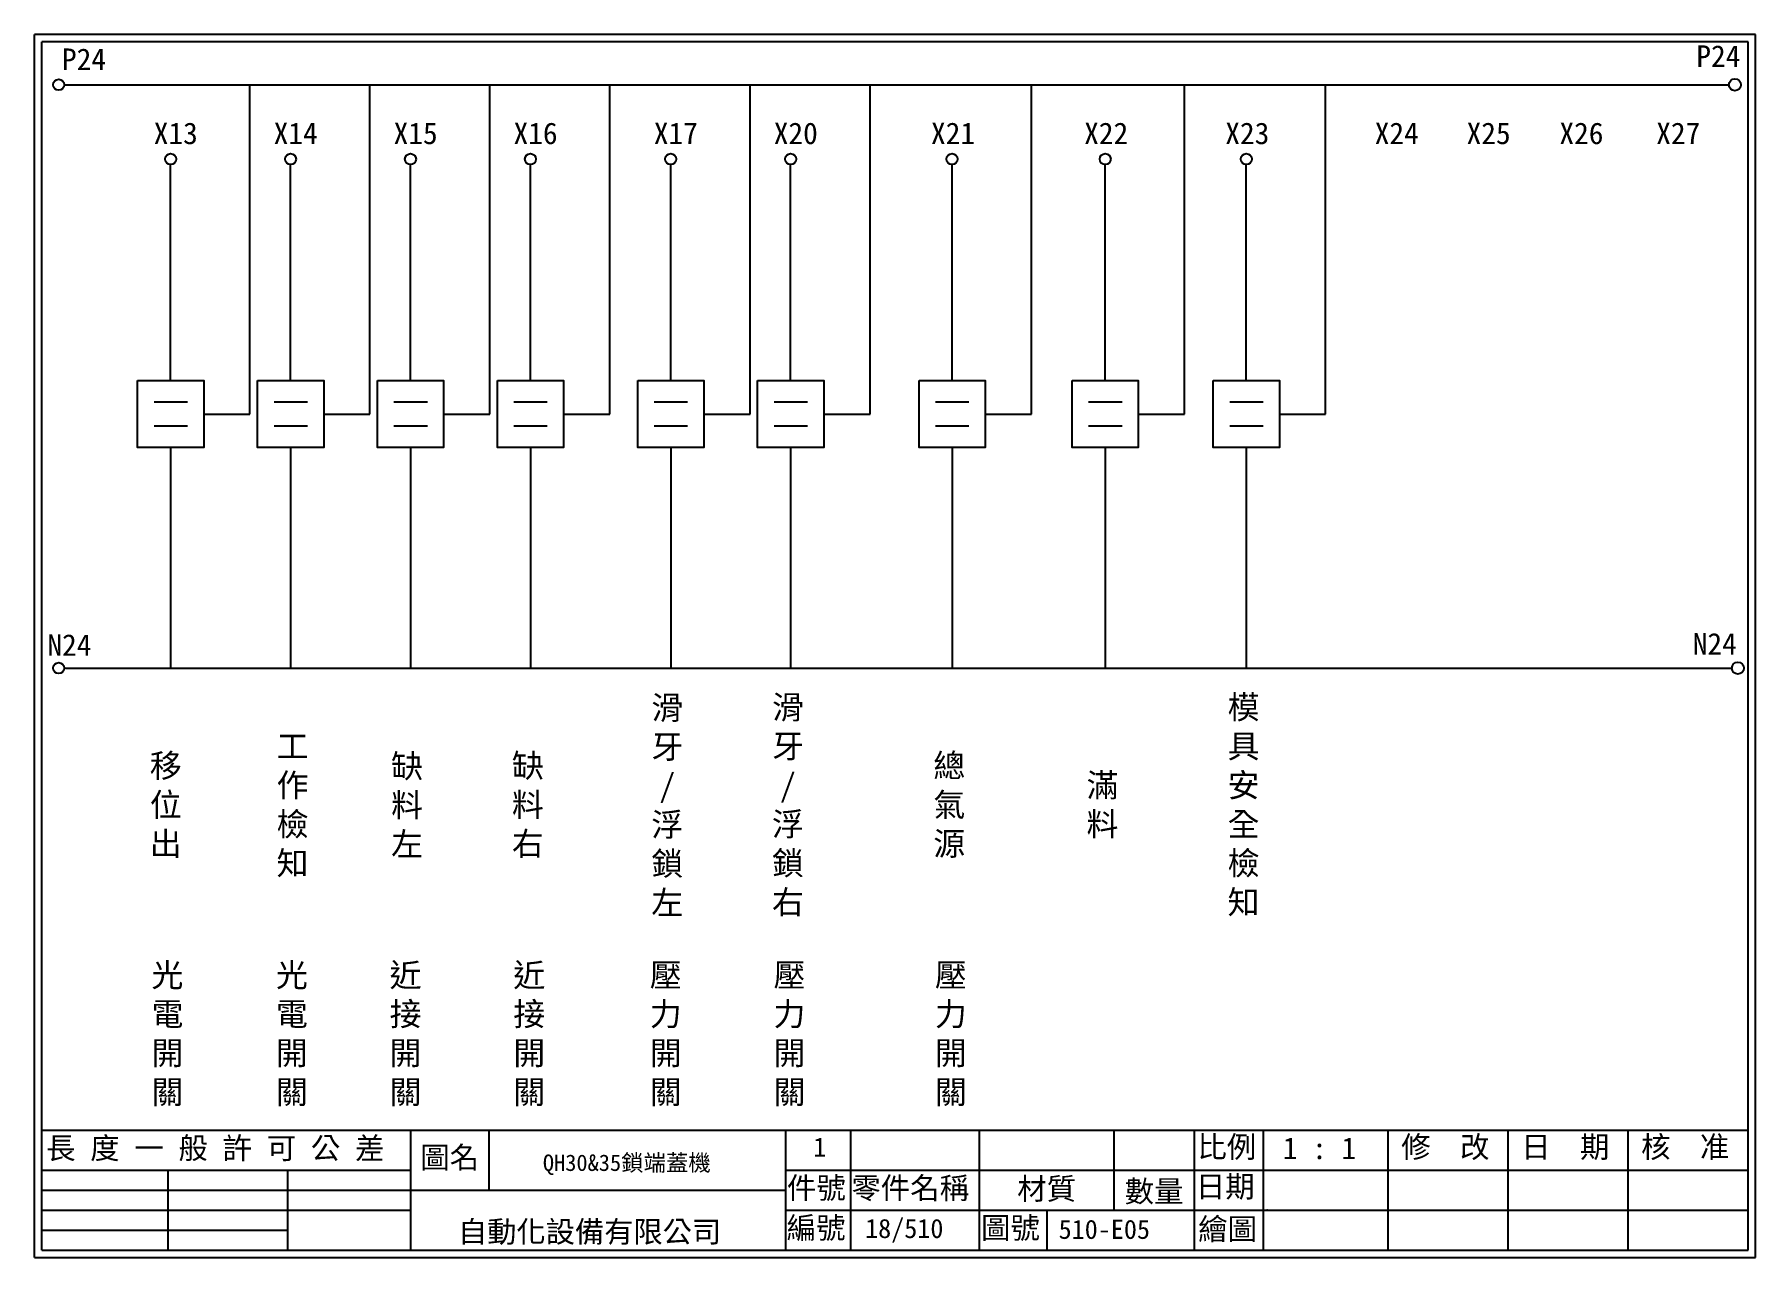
# Model space of a CAD drawing. Extents: x 1092 to 1379, y 1199 to 1403.
import ezdxf

# ---------------------------------------------------------------- set-up
doc = ezdxf.new("R2010")
doc.units = 0
doc.layers.get('0').update_dxf_attribs({"linetype": 'CONTINUOUS'})
for name, color, linetype in [('圖框層', 7, 'CONTINUOUS'), ('文字層', 4, 'CONTINUOUS'), ('標尺寸層', 3, 'CONTINUOUS')]:
    doc.layers.add(name, color=color, linetype=linetype)
doc.styles.add('CNS', font='romanc.shx', dxfattribs={"bigfont": 'chineset.shx'})
doc.styles.add('STSL', font='kaiu.ttf')

msp = doc.modelspace()

# ---------------------------------------------------------------- linework, layer by layer
for p, q in [((1127.57, 1339.54), (1127.57, 1394.45)), ((1147.57, 1339.54), (1147.57, 1394.45)), ((1167.57, 1339.54), (1167.57, 1394.45)), ((1187.57, 1339.54), (1187.57, 1394.45)), ((1210.96, 1339.54), (1210.96, 1394.45)), ((1230.96, 1339.54), (1230.96, 1394.45)), ((1257.87, 1339.54), (1257.87, 1394.45)), ((1283.41, 1339.54), (1283.41, 1394.45)), ((1306.93, 1339.54), (1306.93, 1394.45)), ((1114.34, 1345.12), (1114.34, 1381.14)), ((1134.34, 1345.12), (1134.34, 1381.14)), ((1154.34, 1345.12), (1154.34, 1381.14)), ((1174.34, 1345.12), (1174.34, 1381.14)), ((1197.73, 1345.12), (1197.73, 1381.14)), ((1217.73, 1345.12), (1217.73, 1381.14)), ((1244.64, 1345.12), (1244.64, 1381.14)), ((1270.18, 1345.12), (1270.18, 1381.14)), ((1293.71, 1345.12), (1293.71, 1381.14)), ((1119.86, 1339.54), (1127.57, 1339.54)), ((1139.86, 1339.54), (1147.57, 1339.54)), ((1159.86, 1339.54), (1167.57, 1339.54)), ((1179.86, 1339.54), (1187.57, 1339.54)), ((1203.24, 1339.54), (1210.96, 1339.54)), ((1223.24, 1339.54), (1230.96, 1339.54)), ((1250.15, 1339.54), (1257.87, 1339.54)), ((1275.7, 1339.54), (1283.41, 1339.54)), ((1299.22, 1339.54), (1306.93, 1339.54)), ((1114.34, 1333.96), (1114.34, 1297.18)), ((1134.34, 1333.96), (1134.34, 1297.18)), ((1154.34, 1333.96), (1154.34, 1297.18)), ((1174.34, 1333.96), (1174.34, 1297.18)), ((1197.73, 1333.96), (1197.73, 1297.18)), ((1217.73, 1333.96), (1217.73, 1297.18)), ((1244.64, 1333.96), (1244.64, 1297.18)), ((1270.18, 1333.96), (1270.18, 1297.18)), ((1293.71, 1333.96), (1293.71, 1297.18))]:
    msp.add_line(p, q)
for points in [[(1108.83, 1345.12), (1119.86, 1345.12), (1119.86, 1333.96), (1108.83, 1333.96)], [(1128.83, 1345.12), (1139.86, 1345.12), (1139.86, 1333.96), (1128.83, 1333.96)], [(1148.83, 1345.12), (1159.86, 1345.12), (1159.86, 1333.96), (1148.83, 1333.96)], [(1168.83, 1345.12), (1179.86, 1345.12), (1179.86, 1333.96), (1168.83, 1333.96)], [(1192.22, 1345.12), (1203.24, 1345.12), (1203.24, 1333.96), (1192.22, 1333.96)], [(1212.22, 1345.12), (1223.24, 1345.12), (1223.24, 1333.96), (1212.22, 1333.96)], [(1239.13, 1345.12), (1250.15, 1345.12), (1250.15, 1333.96), (1239.13, 1333.96)], [(1264.67, 1345.12), (1275.7, 1345.12), (1275.7, 1333.96), (1264.67, 1333.96)], [(1288.2, 1345.12), (1299.22, 1345.12), (1299.22, 1333.96), (1288.2, 1333.96)]]:
    msp.add_lwpolyline(points, close=True)
for centre in [(1375.19, 1394.45), (1375.68, 1297.18)]:
    msp.add_circle(centre, 1)
at = {"layer": '圖框層', "color": 7}
for p, q in [((1378.63, 1402.85), (1091.63, 1402.85)), ((1091.63, 1198.88), (1091.63, 1402.85)), ((1377.38, 1401.6), (1092.88, 1401.6)), ((1092.88, 1200.13), (1092.88, 1401.6)), ((1377.38, 1200.13), (1377.38, 1401.6)), ((1378.63, 1198.88), (1378.63, 1402.85)), ((1092.88, 1220.13), (1203.36, 1220.13)), ((1154.42, 1200.13), (1154.42, 1220.13)), ((1167.45, 1210.13), (1167.45, 1220.13)), ((1203.36, 1220.13), (1377.38, 1220.13)), ((1216.9, 1200.13), (1216.9, 1220.13)), ((1227.78, 1200.13), (1227.78, 1220.13)), ((1249.2, 1200.13), (1249.2, 1220.13)), ((1271.68, 1206.8), (1271.68, 1220.13)), ((1285.09, 1200.13), (1285.09, 1220.13)), ((1296.57, 1200.13), (1296.57, 1220.13)), ((1317.38, 1200.13), (1317.38, 1220.13)), ((1337.38, 1200.13), (1337.38, 1220.13)), ((1357.38, 1200.13), (1357.38, 1220.13)), ((1092.88, 1213.46), (1154.42, 1213.46)), ((1113.92, 1200.13), (1113.92, 1213.46)), ((1133.86, 1200.13), (1133.86, 1213.46)), ((1216.9, 1213.46), (1377.38, 1213.46)), ((1092.88, 1210.13), (1156.91, 1210.13)), ((1156.91, 1210.13), (1216.9, 1210.13)), ((1092.88, 1206.8), (1154.42, 1206.8)), ((1216.9, 1206.8), (1377.38, 1206.8)), ((1260.51, 1200.13), (1260.51, 1206.8)), ((1092.88, 1203.47), (1133.86, 1203.47)), ((1092.88, 1200.13), (1377.38, 1200.13)), ((1091.63, 1198.88), (1378.63, 1198.88))]:
    msp.add_line(p, q, dxfattribs=at)
at = {"layer": '圖框層', "color": 4}
msp.add_point((1297.17, 1206.8), dxfattribs=at)
at = {"layer": '標尺寸層', "color": 7}
for p, q in [((1096.6, 1394.45), (1374.19, 1394.45)), ((1111.58, 1341.57), (1117.15, 1341.57)), ((1131.58, 1341.57), (1137.15, 1341.57)), ((1151.58, 1341.57), (1157.15, 1341.57)), ((1171.58, 1341.57), (1177.15, 1341.57)), ((1194.97, 1341.57), (1200.54, 1341.57)), ((1214.97, 1341.57), (1220.54, 1341.57)), ((1241.88, 1341.57), (1247.45, 1341.57)), ((1267.42, 1341.57), (1272.99, 1341.57)), ((1290.95, 1341.57), (1296.52, 1341.57)), ((1111.58, 1337.6), (1117.15, 1337.6)), ((1131.58, 1337.6), (1137.15, 1337.6)), ((1151.58, 1337.6), (1157.15, 1337.6)), ((1171.58, 1337.6), (1177.15, 1337.6)), ((1194.97, 1337.6), (1200.54, 1337.6)), ((1214.97, 1337.6), (1220.54, 1337.6)), ((1241.88, 1337.6), (1247.45, 1337.6)), ((1267.42, 1337.6), (1272.99, 1337.6)), ((1290.95, 1337.6), (1296.52, 1337.6)), ((1096.81, 1297.18), (1374.68, 1297.18))]:
    msp.add_line(p, q, dxfattribs=at)
for centre in [(1095.68, 1394.45), (1114.34, 1382.06), (1134.34, 1382.06), (1154.34, 1382.06), (1174.34, 1382.06), (1197.73, 1382.06), (1217.73, 1382.06), (1244.64, 1382.06), (1270.18, 1382.06), (1293.71, 1382.06), (1095.68, 1297.18)]:
    msp.add_circle(centre, 0.92, dxfattribs=at)

# ---------------------------------------------------------------- texts
at = {"layer": '圖框層', "color": 4, "style": 'STSL'}
for s, height, p in [('P24', 3.6, (1368.75, 1397.44)), ('P24', 3.6, (1096.22, 1396.91)), ('X13', 3.6, (1111.52, 1384.56)), ('X14', 3.6, (1131.52, 1384.56)), ('X15', 3.6, (1151.52, 1384.56)), ('X16', 3.6, (1171.52, 1384.56)), ('X17', 3.6, (1194.91, 1384.56)), ('X20', 3.6, (1214.91, 1384.56)), ('X21', 3.6, (1241.13, 1384.56)), ('X22', 3.6, (1266.67, 1384.56)), ('X23', 3.6, (1290.2, 1384.56)), ('X24', 3.6, (1315.12, 1384.56)), ('X25', 3.6, (1330.44, 1384.56)), ('X26', 3.6, (1345.92, 1384.56)), ('X27', 3.6, (1362.06, 1384.56)), ('N24', 3.6, (1368.15, 1299.43)), ('N24', 3.6, (1093.79, 1299.23)), ('    長 度 一 般 許 可 公 差', 3.6, (1083.77, 1215.34)), ('圖名', 3.6, (1155.96, 1213.78)), ('比例', 3.6, (1285.55, 1215.56)), ('修  改', 3.6, (1319.54, 1215.54)), ('日  期', 3.6, (1339.54, 1215.54)), ('核  准', 3.6, (1359.54, 1215.54)), ('QH30&35鎖端蓋機', 2.7403, (1176.41, 1213.33)), ('件號', 3.6, (1217.11, 1208.7)), ('零件名稱', 3.6, (1227.84, 1208.69)), ('材質', 3.6, (1255.51, 1208.56)), ('數量', 3.6, (1273.42, 1208.13)), ('日期', 3.6, (1285.29, 1208.93)), ('自動化設備有限公司', 3.574, (1162.26, 1201.41)), ('編號', 3.6, (1217.06, 1202.04)), ('18/510', 3.2, (1230.14, 1202.14)), ('圖號', 3.6, (1249.47, 1202.04)), ('繪圖', 3.6, (1285.68, 1201.85))]:
    msp.add_text(s, height=height, dxfattribs=at).set_placement(p)
at = {"layer": '文字層', "color": 4, "style": 'STSL'}
for s, height, p in [('1 ', 3.2, (1221.48, 1215.69)), ('1 : 1', 3.599, (1299.78, 1215.31)), ('510-E05', 3.2, (1262.41, 1202))]:
    msp.add_text(s, height=height, dxfattribs=at).set_placement(p)
at = {"layer": '標尺寸層', "color": 7, "char_height": 3.9, "width": 4.9608, "attachment_point": 5, "style": 'CNS'}
for s, insert in [('{\\fDFKai-SB|b0|i0|c136|p65;滑牙\\P/\\P浮鎖左}', (1197.15, 1274.2)), ('{\\fDFKai-SB|b0|i0|c136|p65;滑牙\\P/\\P浮鎖右}', (1217.27, 1274.2)), ('{\\fDFKai-SB|b0|i0|c136|p65;模具安全檢知}', (1293.25, 1274.2)), ('{\\fDFKai-SB|b0|i0|c136|p65;工作檢知}', (1134.67, 1274.2)), ('{\\fDFKai-SB|b0|i0|c136|p65;移位出}', (1113.53, 1274.2)), ('{\\fDFKai-SB|b0|i0|c136|p65;缺料\\P左}', (1153.76, 1274.2)), ('{\\fDFKai-SB|b0|i0|c136|p65;缺料\\P右}', (1173.9, 1274.2)), ('{\\fDFKai-SB|b0|i0|c136|p65;總氣源}', (1244.18, 1274.2)), ('{\\fDFKai-SB|b0|i0|c136|p65;滿料}', (1269.72, 1274.2)), ('{\\fDFKai-SB|b0|i0|c136|p65;光電開關}', (1113.81, 1236.03)), ('{\\fDFKai-SB|b0|i0|c136|p65;光電開關}', (1134.56, 1236.03)), ('{\\fDFKai-SB|b0|i0|c136|p65;近接開關}', (1153.51, 1236.03)), ('{\\fDFKai-SB|b0|i0|c136|p65;近接開關}', (1174.14, 1236.03)), ('{\\fDFKai-SB|b0|i0|c136|p65;壓力開關}', (1196.9, 1236.03)), ('{\\fDFKai-SB|b0|i0|c136|p65;壓力開關}', (1217.53, 1236.03)), ('{\\fDFKai-SB|b0|i0|c136|p65;壓力開關}', (1244.44, 1236.03))]:
    msp.add_mtext(s, dxfattribs=dict(at, insert=insert))

doc.saveas('drawing.dxf')
